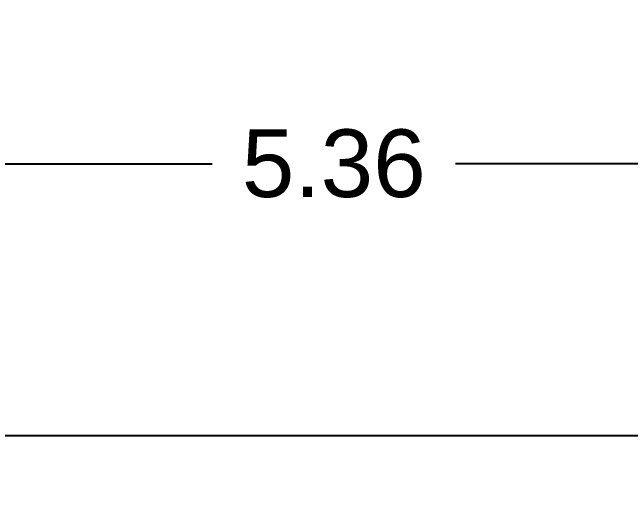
# Model space of a CAD drawing. Header units: metres. Extents: x 668617 to 675126, y 2286318 to 2293677.
# Drawn here: x 672212.769 to 672214.413, y 2287837.721 to 2287839.029 of the extents above; entities that cross this region are included whole.
import ezdxf

# ---------------------------------------------------------------- set-up
doc = ezdxf.new("R2010")
doc.units = ezdxf.units.M
doc.header["$MEASUREMENT"] = 0
doc.layers.add('DMTG_SECCIONES_VIALES', color=250, linetype='Continuous')
doc.styles.get("Standard").update_dxf_attribs({"font": 'arial.ttf'})
doc.dimstyles.get("Standard").update_dxf_attribs({"dimtxt": 0.18, "dimasz": 0.18, "dimexe": 0.18, "dimexo": 0.0625, "dimgap": 0.09, "dimtad": 0, "dimtih": 1, "dimtoh": 1, "dimdec": 4, "dimzin": 0, "dimdsep": 46, "dimtxsty": 'Standard', "dimcen": 0.09, "dimadec": 0, "dimazin": 0, "dimtfac": 1, "dimtdec": 4, "dimtofl": 0, "dimtmove": 0, "dimatfit": 3, "dimfxl": 1, "dimtolj": 1, "dimtzin": 0, "dimarcsym": 0})

# ---------------------------------------------------------------- blocks, each defined once
blk = doc.blocks.new('_ArchTick')
at = {"color": 0, "linetype": 'ByBlock', "const_width": 0.15}
blk.add_lwpolyline([(-0.5, -0.5), (0.5, 0.5)], dxfattribs=at)
blk = doc.blocks.new('*D434')
at = {"layer": 'Defpoints', "color": 0, "transparency": 16777216}
for p in [(672210.9435, 2287840.2898), (672216.3035, 2287840.2898), (672210.9435, 2287838.6259)]:
    blk.add_point(p, dxfattribs=at)
at = {"layer": 'DMTG_SECCIONES_VIALES', "color": 0, "lineweight": -2, "transparency": 16777216}
for p, q in [((672210.9435, 2287840.2273), (672210.9435, 2287838.4459)), ((672216.3035, 2287840.2273), (672216.3035, 2287838.4459)), ((672210.9435, 2287838.6259), (672213.2998, 2287838.6259)), ((672216.3035, 2287838.6259), (672213.9473, 2287838.6259))]:
    blk.add_line(p, q, dxfattribs=at)
at = {"layer": 'DMTG_SECCIONES_VIALES', "color": 0, "lineweight": -2, "transparency": 16777216, "xscale": 0.18, "yscale": 0.18, "zscale": 0.18, "rotation": 180}
blk.add_blockref('_ArchTick', (672210.9435, 2287838.6259), dxfattribs=at)
at = {"layer": 'DMTG_SECCIONES_VIALES', "color": 0, "lineweight": -2, "transparency": 16777216, "xscale": 0.18, "yscale": 0.18, "zscale": 0.18}
blk.add_blockref('_ArchTick', (672216.3035, 2287838.6259), dxfattribs=at)
at = {"layer": 'DMTG_SECCIONES_VIALES', "color": 0, "transparency": 16777216, "insert": (672213.6235, 2287838.6259), "char_height": 0.18, "attachment_point": 5}
blk.add_mtext('\\A1;5.36', dxfattribs=at)
blk = doc.blocks.new('*D431')
at = {"layer": 'Defpoints', "color": 0, "transparency": 16777216}
for p in [(672196.2535, 2287840.2898), (672216.3035, 2287840.2898), (672216.3035, 2287837.9014)]:
    blk.add_point(p, dxfattribs=at)
at = {"layer": 'DMTG_SECCIONES_VIALES', "color": 0, "lineweight": -2, "transparency": 16777216}
for p, q in [((672196.2535, 2287840.2273), (672196.2535, 2287837.7214)), ((672216.3035, 2287840.2273), (672216.3035, 2287837.7214)), ((672196.2535, 2287837.9014), (672205.7438, 2287837.9014)), ((672216.3035, 2287837.9014), (672206.8133, 2287837.9014))]:
    blk.add_line(p, q, dxfattribs=at)
at = {"layer": 'DMTG_SECCIONES_VIALES', "color": 0, "lineweight": -2, "transparency": 16777216, "xscale": 0.18, "yscale": 0.18, "zscale": 0.18, "rotation": 180}
blk.add_blockref('_ArchTick', (672196.2535, 2287837.9014), dxfattribs=at)
at = {"layer": 'DMTG_SECCIONES_VIALES', "color": 0, "lineweight": -2, "transparency": 16777216, "xscale": 0.18, "yscale": 0.18, "zscale": 0.18}
blk.add_blockref('_ArchTick', (672216.3035, 2287837.9014), dxfattribs=at)
at = {"layer": 'DMTG_SECCIONES_VIALES', "color": 0, "transparency": 16777216, "insert": (672206.2785, 2287837.9014), "char_height": 0.18, "attachment_point": 5}
blk.add_mtext('\\A1;20.0500', dxfattribs=at)

msp = doc.modelspace()

# ---------------------------------------------------------------- dimensions: what is measured, and where the dimension line sits
at = {"layer": 'DMTG_SECCIONES_VIALES'}
dim = msp.add_linear_dim(base=(672216.30355, 2287837.9014), p1=(672196.25355, 2287840.28977), p2=(672216.30355, 2287840.28977), dimstyle='Standard', override={"dimblk1": 'ArchTick', "dimblk2": 'ArchTick', "dimsah": 1}, dxfattribs=at)
dim.commit()
dim.dimension.update_dxf_attribs({"geometry": '*D431', "text_midpoint": (672206.27855, 2287837.9014)})
dim = msp.add_linear_dim(base=(672210.94355, 2287838.62591), p1=(672216.30355, 2287840.28977), p2=(672210.94355, 2287840.28977), dimstyle='Standard', override={"dimdec": 2, "dimblk1": 'ArchTick', "dimblk2": 'ArchTick', "dimsah": 1}, dxfattribs=at)
dim.commit()
dim.dimension.update_dxf_attribs({"geometry": '*D434', "text_midpoint": (672213.62355, 2287838.62591), "dimtype": 160})

doc.saveas('drawing.dxf')
